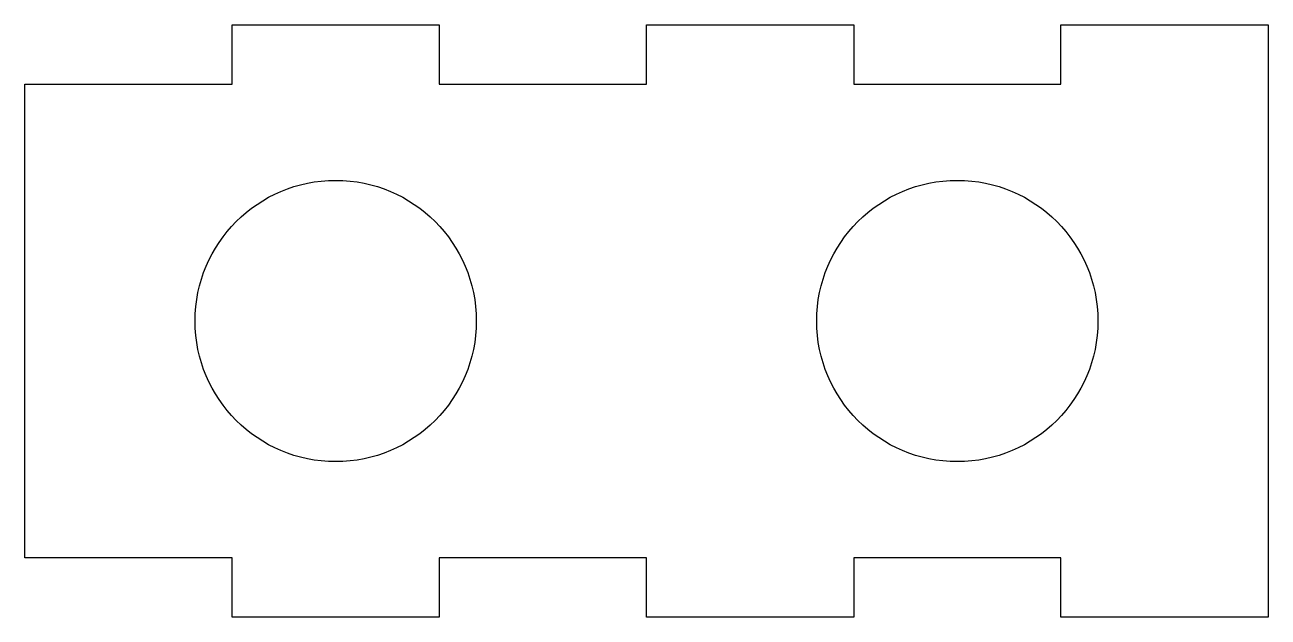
# Model space of a CAD drawing. Header units: inches. Extents: x -2.1 to 2.1, y -1 to 1.
import ezdxf

# ---------------------------------------------------------------- set-up
doc = ezdxf.new("R2010")
doc.units = ezdxf.units.IN
doc.layers.get('0').update_dxf_attribs({"linetype": 'CONTINUOUS'})

msp = doc.modelspace()

# ---------------------------------------------------------------- linework, layer by layer
msp.add_lwpolyline([(0.7, 1), (0.7, 0.8), (1.4, 0.8), (1.4, 1), (2.1, 1), (2.1, -1), (1.4, -1), (1.4, -0.8), (0.7, -0.8), (0.7, -1), (0, -1), (0, -0.8), (-0.7, -0.8), (-0.7, -1), (-1.4, -1), (-1.4, -0.8), (-2.1, -0.8), (-2.1, 0.8), (-1.4, 0.8), (-1.4, 1), (-0.7, 1), (-0.7, 0.8), (0, 0.8), (0, 1)], close=True)
for centre in [(-1.05, 0), (1.05, 0)]:
    msp.add_circle(centre, 0.475)

doc.saveas('drawing.dxf')
